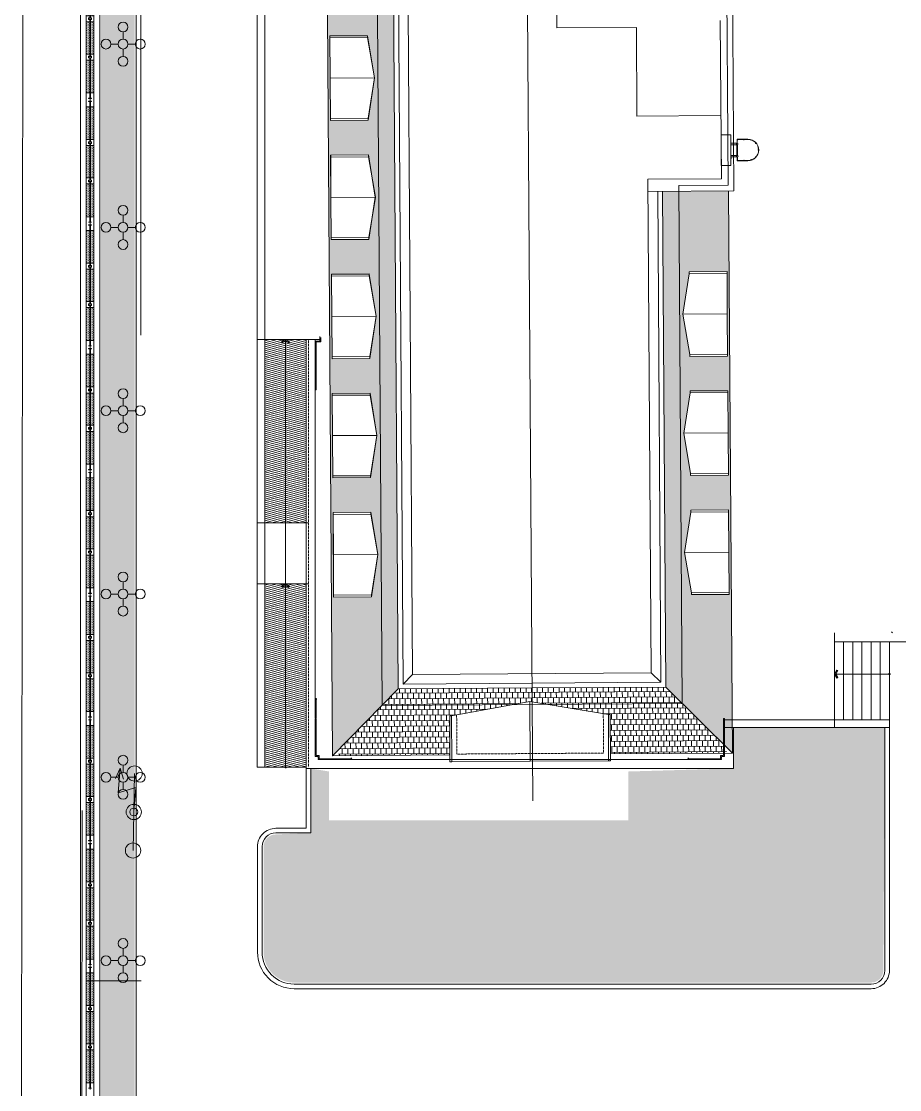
# Model space of a CAD drawing. Header units: millimetres. Extents: x 930469 to 1523124, y -120375 to 411163.
# Drawn here: x 1300053 to 1328805, y 156199 to 191168 of the extents above; entities that cross this region are included whole.
import ezdxf

# ---------------------------------------------------------------- set-up
doc = ezdxf.new("R2010")
doc.units = ezdxf.units.MM
doc.set_wipeout_variables(frame=1)
for name, pattern in [('XREF HIEN TRANG$0$DASHED', [1.13, 0.75, -0.38]), ('Xref Mat bang mai$0$HIDDEN', [0.375, 0.25, -0.125]), ('Xref Mat bang tang 1$0$DASHED2', [0.375, 0.25, -0.125])]:
    doc.linetypes.add(name, pattern=pattern)
doc.layers.get('0').update_dxf_attribs({"color": 8, "lineweight": 0})
doc.layers.get('Defpoints').update_dxf_attribs({"color": 8, "lineweight": 0})
for name, color, linetype, lineweight in [('DANCU', 8, 'Continuous', 0), ('GIAOTHONG', 8, 'Continuous', 0), ('XREF HIEN TRANG$0$CONGNGAM', 8, 'XREF HIEN TRANG$0$DASHED', 0), ('XREF HIEN TRANG$0$DIEN_CAO_THE', 8, 'Continuous', 0), ('XREF HIEN TRANG$0$duongdien', 8, 'Continuous', 0), ('Xref Landscape 2020 05 04$0$$0$KT-Tuong', 8, 'Continuous', 0), ('Xref Landscape 2020 05 04$0$A1-DIM', 8, 'Continuous', 0), ('Xref Landscape 2020 05 04$0$A1-LÁT SÀN', 8, 'Continuous', 0), ('Xref Landscape 2020 05 04$0$CDC-E-Lighting', 8, 'Continuous', 0), ('Xref Landscape 2020 05 04$0$KT-Tuong', 8, 'Continuous', 0), ('Xref Landscape 2020 05 04$0$MANH', 8, 'Continuous', 0), ('Xref Landscape 2020 05 04$0$tree', 8, 'Continuous', 0), ('Xref Landscape 2020 05 04$0$TUONG', 8, 'Continuous', 0), ('Xref Landscape 2020 05 04$0$Xref Landscape$0$THAY', 8, 'Continuous', 0), ('Xref Mat bang mai$0$HATCH', 8, 'Continuous', 0), ('Xref Mat bang mai$0$KT-NetKhuat', 8, 'Xref Mat bang mai$0$HIDDEN', 0), ('Xref Mat bang mai$0$MANH', 8, 'Continuous', 0), ('Xref Mat bang mai$0$NETTHAY', 8, 'Continuous', 0), ('Xref Mat bang tang 1$0$A-THAY', 8, 'Continuous', 0), ('Xref Mat bang tang 1$0$Hatch', 8, 'Continuous', 0), ('Xref Mat bang tang 1$0$KHUAT', 8, 'Xref Mat bang tang 1$0$DASHED2', 0), ('Xref Mat bang tang 1$0$Ky hieu', 8, 'Continuous', 0), ('Xref Mat bang tang 1$0$MANH', 8, 'Continuous', 0), ('Xref Mat bang tang 1$0$THAY', 8, 'Continuous', 0), ('Xref mat dung 1$0$hoan thien', 8, 'Continuous', 0), ('Xref mat dung 1$0$MANH', 8, 'Continuous', 0)]:
    doc.layers.add(name, color=color, linetype=linetype, lineweight=lineweight)
pattern_1 = [(180, (1310021.84, 208353.02), (-124.99999, -125.00002), [62.5, -187.49998]), (270, (1309990.59, 208384.27), (124.99999, -125.00002), [62.5, -187.50003])]
pattern_2 = [(315, (-1435165.9159, -233437.6955), (-0.44194173824, -0.44194173824), [])]

# ---------------------------------------------------------------- blocks, each defined once
blk = doc.blocks.new('XREF HIEN TRANG$0$trambt')
at = {"layer": 'XREF HIEN TRANG$0$duongdien'}
for p, q in [((0, 1.5), (-0.3, 0.75)), ((0, 1.5), (-0.255, 1.221)), ((0, 1.5), (-0.008, 1.123)), ((-0.3, 0.75), (0.3, 0.75)), ((0.3, 0.75), (0, 0))]:
    blk.add_line(p, q, dxfattribs=at)
for radius in [0.25, 0.13]:
    blk.add_circle((0, 0), radius, dxfattribs=at)
blk = doc.blocks.new('Xref Landscape 2020 05 04$0$li85')
for p, q in [((0, 100), (0, 250)), ((-100, 0), (-250, 0)), ((100, 0), (250, 0)), ((0, -100), (0, -250))]:
    blk.add_line(p, q)
for centre in [(0, 350), (-350, 0), (0, 0), (350, 0), (0, -350)]:
    blk.add_circle(centre, 100)
blk = doc.blocks.new('Xref Landscape 2020 05 04$0$LS CQ 01')
at = {"layer": 'Xref Landscape 2020 05 04$0$A1-LÁT SÀN'}
for points in [[(-21800, -13500, 0.414214), (-21200, -12900), (-21200, -2140), (-20645, -2140), (-20645, 17460), (-13478, 17460, 0.253978), (-785, 9715)], [(-9538, 11470, 0.140348), (-785, 8514), (-785, 4111)], [(-785, 4111, 0.827106), (-785, -4111), (-785, -13500)]]:
    blk.add_lwpolyline(points, format="xyb", dxfattribs=at)
for points in [[(-19360, 14860), (-19360, 17460)], [(-785, 4111), (-785, 9715)], [(-1431, 3933), (-855, 2349)], [(-727, 4121), (-518, 2940)], [(0, 4185), (0, 2500)], [(-2093, 3624), (-1493, 2585)], [(-2690, 3206), (-1607, 1915)], [(-3206, 2690), (-2287, 1919)], [(-3624, 2092), (-2165, 1250)], [(-3933, 1431), (-2805, 1021)], [(-4121, 727), (-2462, 434)], [(-4185, 0), (-2985, 0)], [(-4121, -727), (-2462, -434)], [(-3933, -1431), (-2805, -1021)], [(-3624, -2093), (-2165, -1250)], [(-3206, -2690), (-2287, -1919)], [(-2690, -3206), (-1607, -1915)], [(-1431, -3933), (-855, -2349)], [(-2093, -3624), (-1493, -2585)], [(0, -4185), (0, -2500)], [(-727, -4121), (-518, -2940)], [(-18760, -13500), (-16160, -13500)], [(-14960, -13500), (-1600, -13500)], [(-785, -13500), (0, -13500)], [(0, -13500), (-785, -13500)]]:
    blk.add_lwpolyline(points, dxfattribs=at)
blk.add_lwpolyline([(-16310, -13350), (-18760, -13350, -0.414214), (-19210, -12900), (-19210, -8164), (-16310, -8164)], format="xyb", close=True, dxfattribs=at)
for centre, radius in [((-8788, 7000), 2870), ((-8788, -7300), 2870), ((-8788, -7300), 2470)]:
    blk.add_circle(centre, radius, dxfattribs=at)
for radius in [4185, 2985]:
    blk.add_arc((0, 0), radius, 90, 270, dxfattribs=at)
at = {"layer": 'Xref Landscape 2020 05 04$0$Xref Landscape$0$THAY'}
for points in [[(-16160, -4150), (-16160, 1265), (-13023, 1265, 0.297982), (-12569, 1561, -0.119326), (-11379, 3093, 0.465967), (-11360, 3858, -0.637383), (-9538, 10990), (-9538, 11470, -0.074283), (-13157, 14860), (-19360, 14860), (-19360, 10000), (-19210, 10000), (-19210, 14710), (-13229, 14710, 0.072034), (-9688, 11391), (-9688, 11112, 0.626749), (-11457, 3744, -0.463719), (-11473, 3210, 0.119363), (-12706, 1622, -0.298527), (-13023, 1415), (-16310, 1415), (-16310, -4150)], [(-1600, 6250), (-1600, 4737, 0.71774), (-1600, -4737), (-1600, -6514), (-4805, -6514, 0.411984), (-9543, -3311, -0.78923), (-9543, 3011, 0.414596), (-4798, 6250), (-1600, 6250)], [(-1600, -13500), (-1600, -8014), (-4792, -8014, -1.432852), (-11371, -4168, 0.453067), (-11348, -3416, -0.231607), (-12938, -132, 0.423132), (-13431, 365), (-14960, 365), (-14960, -13500)], [(-1600, -13350), (-14810, -13350), (-14810, 215), (-13431, 215, -0.424671), (-13088, -130, 0.231247), (-11446, -3530, -0.448083), (-11466, -4052, 1.410264), (-4668, -8164), (-1750, -8164), (-1750, -13500)], [(-16160, -13500), (-16160, -13500), (-16160, -8014), (-19360, -8014), (-19360, -12900, 0.414214), (-18760, -13500)]]:
    blk.add_lwpolyline(points, format="xyb", dxfattribs=at)
blk.add_lwpolyline([(-1750, 6100), (-1750, 4844, 0.701964), (-1750, -4844), (-1750, -6364), (-4683, -6364, 0.401157), (-9539, -3158, -0.781035), (-9539, 2858, 0.403673), (-4676, 6100)], format="xyb", close=True, dxfattribs=at)
blk.add_lwpolyline([(-11305, 3815), (-11305, 3815)], close=True, dxfattribs=at)
for points in [[(-1600, -13500), (-14960, -13500)], [(-785, -13500), (-1600, -13500)]]:
    blk.add_lwpolyline(points, dxfattribs=at)
blk = doc.blocks.new('Xref Landscape 2020 05 04$0$12PPLT07')
blk.add_wipeout([(0, 0.5), (0, 0.5), (0.1, 0.5), (0.1, 0.5), (0.1, 0.5), (0.2, 0.5), (0.2, 0.5), (0.3, 0.4), (0.3, 0.4), (0.3, 0.3), (0.4, 0.3), (0.5, 0.3), (0.5, 0.2), (0.5, 0.1), (0.5, 0), (0.5, 0), (0.5, 0), (0.5, -0.1), (0.5, -0.2), (0.4, -0.2), (0.4, -0.2), (0.4, -0.3), (0.4, -0.3), (0.4, -0.3), (0.4, -0.3), (0.4, -0.4), (0.3, -0.4), (0.3, -0.4), (0.2, -0.5), (0.2, -0.5), (0.1, -0.5), (0.1, -0.5), (0, -0.5), (-0.1, -0.5), (-0.1, -0.5), (-0.1, -0.5), (-0.2, -0.5), (-0.2, -0.5), (-0.2, -0.4), (-0.3, -0.4), (-0.4, -0.4), (-0.4, -0.3), (-0.4, -0.3), (-0.4, -0.3), (-0.5, -0.2), (-0.5, -0.1), (-0.5, -0.1), (-0.5, 0), (-0.5, 0.1), (-0.5, 0.2), (-0.5, 0.3), (-0.4, 0.3), (-0.3, 0.3), (-0.3, 0.3), (-0.3, 0.4), (-0.3, 0.4), (-0.2, 0.5), (-0.1, 0.5), (-0.1, 0.5)])
blk.add_lwpolyline([(0, 0.5), (0, 0.5), (0.1, 0.5), (0.1, 0.5), (0.1, 0.5), (0.2, 0.5), (0.2, 0.5), (0.3, 0.4), (0.3, 0.4), (0.3, 0.3), (0.4, 0.3), (0.5, 0.3), (0.5, 0.2), (0.5, 0.1), (0.5, 0), (0.5, 0), (0.5, 0), (0.5, -0.1), (0.5, -0.2), (0.4, -0.2), (0.4, -0.2), (0.4, -0.3), (0.4, -0.3), (0.4, -0.3), (0.4, -0.3), (0.4, -0.4), (0.3, -0.4), (0.3, -0.4), (0.2, -0.5), (0.2, -0.5), (0.1, -0.5), (0.1, -0.5), (0, -0.5), (-0.1, -0.5), (-0.1, -0.5), (-0.1, -0.5), (-0.2, -0.5), (-0.2, -0.5), (-0.2, -0.4), (-0.3, -0.4), (-0.4, -0.4), (-0.4, -0.3), (-0.4, -0.3), (-0.4, -0.3), (-0.5, -0.2), (-0.5, -0.1), (-0.5, -0.1), (-0.5, 0), (-0.5, 0.1), (-0.5, 0.2), (-0.5, 0.3), (-0.4, 0.3), (-0.3, 0.3), (-0.3, 0.3), (-0.3, 0.4), (-0.3, 0.4), (-0.2, 0.5), (-0.1, 0.5), (-0.1, 0.5)], close=True)
for points in [[(0, 0), (-0.1, 0.1), (-0.2, 0.2), (-0.3, 0.2), (-0.4, 0.2)], [(0, 0), (0, 0), (0, 0.2), (0.1, 0.2), (0.3, 0.3), (0.3, 0.3)], [(0, 0), (0.1, 0), (0.2, 0), (0.2, 0), (0.3, -0.1), (0.4, -0.1), (0.4, -0.1), (0.5, -0.1)], [(0, 0), (-0.1, -0.1), (-0.2, -0.3), (-0.2, -0.3), (-0.2, -0.4)], [(0, 0), (0.1, -0.2), (0.2, -0.3), (0.2, -0.4), (0.2, -0.5)]]:
    blk.add_lwpolyline(points)
blk = doc.blocks.new('Xref Mat bang mai$0$ggrgr')
at = {"layer": 'Xref Mat bang mai$0$HATCH'}
h = blk.add_hatch(dxfattribs=at)
h.set_pattern_fill('CTYSQRN', color=256, scale=15, angle=90, pattern_type=2)
h.set_pattern_definition([(90, (-6424.94, 38118.27), (-180, 1e-14), []), (180, (-6424.94, 38118.27), (-180, -90), [180, -180])])
h.paths.add_polyline_path([(-6552, 37696), (-4378, 35522), (-4378, -586), (-6552, -2759)])
h.paths.add_polyline_path([(-6475, 32501), (-5239, 32501), (-5022, 31118), (-5239, 29736), (-6475, 29736)], flags=16)
h.paths.add_polyline_path([(-6475, 28601), (-5239, 28601), (-5022, 27218), (-5239, 25836), (-6475, 25836)], flags=16)
h.paths.add_polyline_path([(-6475, 24701), (-5239, 24701), (-5022, 23318), (-5239, 21936), (-6475, 21936)], flags=16)
h.paths.add_polyline_path([(-6475, 20801), (-5239, 20801), (-5022, 19418), (-5239, 18036), (-6475, 18036)], flags=16)
h.paths.add_polyline_path([(-6475, 16901), (-5239, 16901), (-5022, 15518), (-5239, 14136), (-6475, 14136)], flags=16)
h.paths.add_polyline_path([(-6475, 13001), (-5239, 13001), (-5022, 11618), (-5239, 10236), (-6475, 10236)], flags=16)
h.paths.add_polyline_path([(-6475, 9101), (-5239, 9101), (-5022, 7718), (-5239, 6336), (-6475, 6336)], flags=16)
h.paths.add_polyline_path([(-6475, 5201), (-5239, 5201), (-5022, 3818), (-5239, 2436), (-6475, 2436)], flags=16)
h = blk.add_hatch(dxfattribs=at)
h.set_pattern_fill('CTYSQRN', color=256, scale=15, angle=90, pattern_type=2)
h.set_pattern_definition([(90, (5958.5, 37501.6), (-180, 1e-14), []), (180, (5958.5, 37501.6), (-180, -90), [180, -180])])
h.paths.add_polyline_path([(6475, 32501), (5239, 32501), (5022, 31118), (5239, 29736), (6475, 29736)], flags=16)
h.paths.add_polyline_path([(6475, 28601), (5239, 28601), (5022, 27218), (5239, 25836), (6475, 25836)], flags=16)
h.paths.add_polyline_path([(6475, 13001), (5239, 13001), (5022, 11618), (5239, 10236), (6475, 10236)], flags=16)
h.paths.add_polyline_path([(6475, 9101), (5239, 9101), (5022, 7718), (5239, 6336), (6475, 6336)], flags=16)
h.paths.add_polyline_path([(6475, 5201), (5239, 5201), (5022, 3818), (5239, 2436), (6475, 2436)], flags=16)
h.paths.add_polyline_path([(4379, 23868), (6553, 23868), (6553, 37696), (4379, 35522)])
h.paths.add_polyline_path([(6553, 15638), (4379, 15638), (4379, -586), (6553, -2759)])
h = blk.add_hatch(dxfattribs=at)
h.set_pattern_fill('CTYSQRN', color=256, scale=15, pattern_type=2)
h.set_pattern_definition([(0, (278635.31, 38118.27), (0, 180), []), (90, (278635.31, 38118.27), (-90, 180), [180, -180])])
h.paths.add_polyline_path([(4378, -586), (-4378, -586), (-4378, -586), (-6353, -2560), (-6353, -2759), (-2703, -2759), (-2703, -1474), (-2640, -1474), (-75, -1024), (2491, -1474), (2554, -1474), (2554, -2759), (6353, -2759), (6353, -2560)])
at = {"layer": 'Defpoints'}
for points in [[(-6552, 37696), (-4378, 35522), (-4378, -586), (-6552, -2759)], [(-6475, 20801), (-5239, 20801), (-5022, 19418), (-5239, 18036), (-6475, 18036)], [(-6475, 16901), (-5239, 16901), (-5022, 15518), (-5239, 14136), (-6475, 14136)], [(-6475, 13001), (-5239, 13001), (-5022, 11618), (-5239, 10236), (-6475, 10236)], [(-6475, 9101), (-5239, 9101), (-5022, 7718), (-5239, 6336), (-6475, 6336)], [(-6475, 5201), (-5239, 5201), (-5022, 3818), (-5239, 2436), (-6475, 2436)]]:
    blk.add_lwpolyline(points, close=True, dxfattribs=at)
blk = doc.blocks.new('Xref Mat bang mai$0$Mai Tum')
at = {"layer": 'Xref Mat bang mai$0$NETTHAY'}
for p, q in [((1666, 1320), (430, 1320)), ((1883, 0), (430, 0)), ((1666, -1320), (430, -1320))]:
    blk.add_line(p, q, dxfattribs=at)
for points in [[(1883, 0), (1666, 1320), (1666, 1383), (430, 1383), (430, 0)], [(1883, 0), (1666, -1320), (1666, -1383), (430, -1383), (430, 0)]]:
    blk.add_lwpolyline(points, dxfattribs=at)
blk = doc.blocks.new('Xref Mat bang mai$0$hrhrthtr')
at = {"layer": 'Xref Mat bang mai$0$KT-NetKhuat'}
blk.add_lwpolyline([(228, 1237), (228, -50), (5029, -50), (5029, 1237)], dxfattribs=at)
at = {"layer": 'Xref Mat bang mai$0$NETTHAY'}
blk.add_line((2628, 1658), (2628, -300), dxfattribs=at)
for points in [[(2628, 1658), (63, 1208), (63, -300), (2628, -300)], [(2628, 1658), (5194, 1208), (5194, -300), (2628, -300)]]:
    blk.add_lwpolyline(points, dxfattribs=at)
for points in [[(63, 1208), (0, 1208), (0, -300), (63, -300)], [(5194, 1208), (5257, 1208), (5257, -300), (5194, -300)]]:
    blk.add_lwpolyline(points, close=True, dxfattribs=at)
blk = doc.blocks.new('Xref Mat bang mai$0$thang khi dd')
at = {"layer": 'Xref Mat bang mai$0$MANH'}
h = blk.add_hatch(dxfattribs=at)
h.set_pattern_fill('ANSI31', color=256, scale=5, style=0)
h.set_pattern_definition([(45, (-1435165.9159, 194989.6728), (-0.44194173824, 0.44194173824), [])])
edge = h.paths.add_edge_path()
edge.add_arc((14368, -18885), 8, 0, 360)
h = blk.add_hatch(dxfattribs=at)
h.set_pattern_fill('ANSI31', color=256, scale=5, style=0)
h.set_pattern_definition([(45, (-1434955.9159, 194989.6728), (-0.44194173824, 0.44194173824), [])])
edge = h.paths.add_edge_path()
edge.add_arc((14578, -18885), 8, 0, 360)
h = blk.add_hatch(dxfattribs=at)
h.set_pattern_fill('ANSI31', color=256, scale=5, style=0)
h.set_pattern_definition([(45, (-1434722.11944, 194973.25745), (-0.44194173824, 0.44194173824), [])])
edge = h.paths.add_edge_path()
edge.add_arc((14811, -18901), 8, 0, 360)
h = blk.add_hatch(dxfattribs=at)
h.set_pattern_fill('ANSI31', color=256, scale=5, style=0)
h.set_pattern_definition([(45, (-1434565.67904, 194867.6051), (-0.44194173824, 0.44194173824), [])])
edge = h.paths.add_edge_path()
edge.add_arc((14968, -19007), 8, 0, 360)
h = blk.add_hatch(dxfattribs=at)
h.set_pattern_fill('ANSI31', color=256, scale=5, style=0)
h.set_pattern_definition([(45, (-1434486.9159, 194650.1728), (-0.44194173824, 0.44194173824), [])])
edge = h.paths.add_edge_path()
edge.add_arc((15047, -19224), 8, 0, 360)
h = blk.add_hatch(dxfattribs=at)
h.set_pattern_fill('ANSI31', color=256, scale=5, style=0)
h.set_pattern_definition(pattern_2)
edge = h.paths.add_edge_path()
edge.add_arc((14368, -19564), 8, 0, 360)
h = blk.add_hatch(dxfattribs=at)
h.set_pattern_fill('ANSI31', color=256, scale=5, style=0)
h.set_pattern_definition(pattern_2)
edge = h.paths.add_edge_path()
edge.add_arc((14368, -19564), 8, 0, 360)
h = blk.add_hatch(dxfattribs=at)
h.set_pattern_fill('ANSI31', color=256, scale=5, style=0)
h.set_pattern_definition([(315, (-1434955.9159, -233437.6955), (-0.44194173824, -0.44194173824), [])])
edge = h.paths.add_edge_path()
edge.add_arc((14578, -19564), 8, 0, 360)
h = blk.add_hatch(dxfattribs=at)
h.set_pattern_fill('ANSI31', color=256, scale=5, style=0)
h.set_pattern_definition([(315, (-1434722.11944, -233421.28015), (-0.44194173824, -0.44194173824), [])])
edge = h.paths.add_edge_path()
edge.add_arc((14811, -19547), 8, 0, 360)
h = blk.add_hatch(dxfattribs=at)
h.set_pattern_fill('ANSI31', color=256, scale=5, style=0)
h.set_pattern_definition([(315, (-1434565.67904, -233315.6278), (-0.44194173824, -0.44194173824), [])])
edge = h.paths.add_edge_path()
edge.add_arc((14968, -19441), 8, 0, 360)
for p, q in [((14147, -19514), (14147, -18934)), ((14357, -18999), (14152, -18999)), ((14357, -19049), (14152, -19049)), ((14347, -19047), (14347, -19401)), ((14367, -19047), (14367, -19401)), ((14357, -19399), (14152, -19399)), ((14357, -19449), (14152, -19449))]:
    blk.add_line(p, q, dxfattribs=at)
for points in [[(14355, -19449), (14355, -19564, 0.414214), (14368, -19577), (14707, -19577, 1), (14707, -18872), (14368, -18872, 0.414214), (14355, -18885), (14355, -18999)], [(14360, -18999), (14360, -18885, -0.414214), (14368, -18877), (14707, -18877, -1), (14707, -19572), (14368, -19572, -0.414214), (14360, -19564), (14360, -19449)]]:
    blk.add_lwpolyline(points, format="xyb", dxfattribs=at)
for points in [[(14147, -19114), (14152, -19114), (14152, -18934), (14147, -18934)], [(14147, -19514), (14152, -19514), (14152, -19334), (14147, -19334)]]:
    blk.add_lwpolyline(points, close=True, dxfattribs=at)
for centre, radius in [((14368, -18885), 8), ((14578, -18885), 8), ((14357, -19024), 25), ((14811, -18901), 8), ((14968, -19007), 8), ((15047, -19224), 8), ((14357, -19424), 25), ((14368, -19564), 8), ((14368, -19564), 8), ((14578, -19564), 8), ((14811, -19547), 8), ((14968, -19441), 8)]:
    blk.add_circle(centre, radius, dxfattribs=at)
blk = doc.blocks.new('Xref Mat bang mai$0$qwqwewe')
at = {"layer": 'Xref Mat bang mai$0$MANH'}
blk.add_lwpolyline([(-315, 500), (0, 500), (0, -500), (-315, -500)], close=True, dxfattribs=at)
blk = doc.blocks.new('nha moi')
at = {"layer": 'Defpoints'}
blk.add_lwpolyline([(6.343, 1.099), (6.638, -42.753)], dxfattribs=at)
at = {"layer": 'Defpoints', "ltscale": 10}
blk.add_lwpolyline([(11.418, -22.612), (13.028, -22.601), (12.975, -14.751), (11.365, -14.762), (11.281, -2.382), (1.452, -2.448), (1.702, -39.628), (11.532, -39.562)], close=True, dxfattribs=at)
at = {"layer": 'Xref Mat bang mai$0$MANH'}
for p, q in [((13.184, -17.55), (13.219, -22.79)), ((13.219, -22.79), (10.411, -22.809))]:
    blk.add_line(p, q, dxfattribs=at)
for points in [[(3.925, -41.251), (0.076, -41.276), (-0.197, -0.822), (3.653, -0.796)], [(6.613, -39.058), (2.235, -39.088), (1.992, -2.981), (6.37, -2.952)], [(10.67, -14.577), (10.593, -3.08), (2.15, -3.137), (2.391, -38.93), (10.834, -38.873), (10.726, -22.807)], [(12.761, -14.968), (10.358, -14.984), (10.28, -3.397), (2.467, -3.45), (2.704, -38.613), (10.517, -38.56), (10.408, -22.404), (12.811, -22.388), (12.776, -17.213)], [(12.777, -20.318), (10.047, -20.336), (10.028, -17.436), (7.428, -17.454), (7.41, -14.774), (10.231, -14.755)], [(13.184, -17.55), (13.174, -16.085)], [(6.613, -39.058), (10.992, -39.029), (10.883, -22.806)], [(13.048, -22.791), (13.172, -41.188), (9.182, -41.215)], [(2.704, -38.613), (2.391, -38.93)], [(10.517, -38.56), (10.834, -38.873)], [(2.235, -39.088), (0.076, -41.276)], [(10.992, -39.029), (13.172, -41.188)]]:
    blk.add_lwpolyline(points, dxfattribs=at)
at = {"yscale": 0.001, "zscale": 0.001}
for name, p, xscale, rotation in [('Xref Mat bang mai$0$ggrgr', (6.609, -38.473), 0.001, 0.385556068999002), ('Xref Mat bang mai$0$Mai Tum', (-0.426, -19.102), 0.001, 0.385556068999002), ('Xref Mat bang mai$0$thang khi dd', (-1.156, -2.322), 0.001, 0.385556068999002), ('Xref Mat bang mai$0$Mai Tum', (-0.4, -23.001), 0.001, 0.385556068999002), ('Xref Mat bang mai$0$Mai Tum', (-0.374, -26.901), 0.001, 0.385556068999002), ('Xref Mat bang mai$0$Mai Tum', (13.436, -26.808), -0.001, 0.3855560689989713), ('Xref Mat bang mai$0$Mai Tum', (13.462, -30.708), -0.001, 0.3855560689989713), ('Xref Mat bang mai$0$Mai Tum', (-0.347, -30.801), 0.001, 0.385556068999002), ('Xref Mat bang mai$0$Mai Tum', (-0.321, -34.701), 0.001, 0.385556068999002), ('Xref Mat bang mai$0$Mai Tum', (13.488, -34.608), -0.001, 0.3855560689989713)]:
    blk.add_blockref(name, p, dxfattribs=dict(at, xscale=xscale, rotation=rotation))
at = {"layer": 'Xref Mat bang mai$0$NETTHAY', "xscale": 0.001, "yscale": 0.001, "zscale": 0.001, "rotation": 0.385556068999002}
blk.add_blockref('Xref Mat bang mai$0$hrhrthtr', (3.925, -41.173), dxfattribs=at)
at = {"layer": 'Xref Mat bang mai$0$MANH', "xscale": 0.001, "yscale": 0.001, "zscale": 0.001, "rotation": 0.385556068999002}
blk.add_blockref('Xref Mat bang mai$0$qwqwewe', (13.12, -21.45), dxfattribs=at)
blk = doc.blocks.new('A$Cfa68fe45')
at = {"layer": 'XREF HIEN TRANG$0$CONGNGAM'}
blk.add_blockref('nha moi', (-29.144, 4.022), dxfattribs=at)
blk = doc.blocks.new('Xref Landscape 2020 05 04$0$123333')
at = {"layer": 'Xref Landscape 2020 05 04$0$tree'}
h = blk.add_hatch(dxfattribs=at)
h.set_pattern_fill('CROSS', color=256, scale=150)
h.set_pattern_definition([(9e-15, (-1079850.712, 449499.754), (37.5, 37.5), [18.75, -56.25]), (90, (-1079841.337, 449490.38), (-37.5, 37.5), [18.75, -56.25])])
h.paths.add_polyline_path([(350, 134), (1425, 134), (1425, 250), (350, 250)])
h = blk.add_hatch(dxfattribs=at)
h.set_pattern_fill('CROSS', color=256, scale=150)
h.set_pattern_definition([(9e-15, (-1079850.712, 449367.128), (37.5, 37.5), [18.75, -56.25]), (90, (-1079841.337, 449357.753), (-37.5, 37.5), [18.75, -56.25])])
h.paths.add_polyline_path([(350, 1), (1425, 1), (1425, 117), (350, 117)])
h = blk.add_hatch(dxfattribs=at)
h.set_pattern_fill('CROSS', color=256, scale=150)
h.set_pattern_definition([(9e-15, (-1078592.38, 449499.754), (37.5, 37.5), [18.75, -56.25]), (90, (-1078583.004, 449490.38), (-37.5, 37.5), [18.75, -56.25])])
h.paths.add_polyline_path([(1625, 134), (2675, 134), (2675, 250), (1625, 250)])
h = blk.add_hatch(dxfattribs=at)
h.set_pattern_fill('CROSS', color=256, scale=150)
h.set_pattern_definition([(9e-15, (-1078592.38, 449367.128), (37.5, 37.5), [18.75, -56.25]), (90, (-1078583.004, 449357.753), (-37.5, 37.5), [18.75, -56.25])])
h.paths.add_polyline_path([(1625, 1), (2675, 1), (2675, 117), (1625, 117)])
h = blk.add_hatch(dxfattribs=at)
h.set_pattern_fill('CROSS', color=256, scale=150)
h.set_pattern_definition([(9e-15, (-1077459.045, 449499.754), (37.5, 37.5), [18.75, -56.25]), (90, (-1077449.67, 449490.38), (-37.5, 37.5), [18.75, -56.25])])
h.paths.add_polyline_path([(2875, 134), (3950, 134), (3950, 250), (2875, 250)])
h = blk.add_hatch(dxfattribs=at)
h.set_pattern_fill('CROSS', color=256, scale=150)
h.set_pattern_definition([(9e-15, (-1077459.045, 449367.128), (37.5, 37.5), [18.75, -56.25]), (90, (-1077449.67, 449357.753), (-37.5, 37.5), [18.75, -56.25])])
h.paths.add_polyline_path([(2875, 1), (3950, 1), (3950, 117), (2875, 117)])
at = {"layer": 'Xref Landscape 2020 05 04$0$$0$KT-Tuong', "ltscale": 3}
for points in [[(125, 129), (161, 129, 0.414214), (168, 136), (168, 175), (175, 175), (175, 75), (168, 75), (168, 114, 0.414214), (161, 121), (125, 121)], [(4175, 129), (4139, 129, -0.414214), (4132, 136), (4132, 175), (4125, 175), (4125, 75), (4132, 75), (4132, 114, -0.414214), (4139, 121), (4175, 121)]]:
    blk.add_lwpolyline(points, format="xyb", dxfattribs=at)
for points in [[(1495, 75), (1550, 75), (1550, 175), (1495, 175)], [(1502, 82), (1543, 82), (1543, 168), (1502, 168)], [(2750, 75), (2805, 75), (2805, 175), (2750, 175)], [(2757, 82), (2798, 82), (2798, 168), (2757, 168)]]:
    blk.add_lwpolyline(points, close=True, dxfattribs=at)
at = {"layer": 'Xref Landscape 2020 05 04$0$A1-DIM'}
for points in [[(175, 134), (1495, 134), (1495, 117), (175, 117)], [(1550, 134), (2750, 134), (2750, 117), (1550, 117)], [(2805, 133), (4125, 134), (4125, 117), (2805, 117)]]:
    blk.add_lwpolyline(points, close=True, dxfattribs=at)
at = {"layer": 'Xref Landscape 2020 05 04$0$MANH'}
for p, q in [((1423, 250), (1423, 0)), ((1623, 250), (1623, 0)), ((2678, 250), (2678, 0)), ((2878, 250), (2878, 0))]:
    blk.add_line(p, q, dxfattribs=at)
blk.add_lwpolyline([(350, 250), (3950, 250), (3950, 0), (350, 0)], close=True, dxfattribs=at)
blk = doc.blocks.new('Xref Landscape 2020 05 04$0$hangrao')
at = {"layer": 'Xref Landscape 2020 05 04$0$KT-Tuong', "ltscale": 3}
blk.add_lwpolyline([(-47372, -29104), (-47372, -29140, -0.414214), (-47379, -29147), (-47417, -29147), (-47417, -29154), (-47317, -29154), (-47317, -29147), (-47356, -29147, -0.414214), (-47363, -29140), (-47363, -29104)], format="xyb", dxfattribs=at)
at = {"layer": 'Xref Landscape 2020 05 04$0$Xref Landscape$0$THAY'}
for points in [[(-47047, -45379), (-47047, 11174), (-35255, 24405), (-3384, 24405), (-2620, 24405), (-2620, 25045), (-35542, 25045), (-47687, 11418), (-47687, -45379)], [(-47492, -45379), (-47492, 11344), (-35454, 24850), (-2805, 24850), (-2805, 24600), (-35342, 24600), (-47242, 11249), (-47242, -45379)], [(-47492, -8629), (-47242, -8629), (-47242, -9079), (-47492, -9079)], [(-47492, -12679), (-47242, -12679), (-47242, -13129), (-47492, -13129)], [(-47492, -16729), (-47242, -16729), (-47242, -17179), (-47492, -17179)], [(-47492, -20779), (-47242, -20779), (-47242, -21229), (-47492, -21229)], [(-47492, -24829), (-47242, -24829), (-47242, -25279), (-47492, -25279)], [(-47492, -28879), (-47242, -28879), (-47242, -29329), (-47492, -29329)], [(-47492, -32929), (-47242, -32929), (-47242, -33379), (-47492, -33379)], [(-47492, -36979), (-47242, -36979), (-47242, -37429), (-47492, -37429)], [(-47492, -41029), (-47242, -41029), (-47242, -41479), (-47492, -41479)]]:
    blk.add_lwpolyline(points, dxfattribs=at)
at = {"layer": 'Xref Landscape 2020 05 04$0$Xref Landscape$0$THAY', "rotation": 90}
for p in [(-47242, -8979), (-47242, -13029), (-47242, -17079), (-47242, -21129), (-47242, -25179), (-47242, -29229), (-47242, -33279), (-47242, -37329), (-47242, -41379)]:
    blk.add_blockref('Xref Landscape 2020 05 04$0$123333', p, dxfattribs=at)

msp = doc.modelspace()

# ---------------------------------------------------------------- hatches: boundary and pattern name
at = {"layer": 'Xref Landscape 2020 05 04$0$tree'}
h = msp.add_hatch(dxfattribs=at)
h.set_pattern_fill('CROSS', color=256, scale=500000, angle=197.05515)
h.set_pattern_definition(pattern_1)
h.paths.add_polyline_path([(1303763.6, 192620.4), (1303758.8, 153568.3), (1302664.5, 153568.3), (1302664.5, 192620.8)])
at = {"layer": 'Xref Mat bang tang 1$0$Hatch'}
h = msp.add_hatch(dxfattribs=at)
h.set_pattern_fill('ANSI31', color=256, scale=500000, angle=347.05515)
h.set_pattern_definition([(15, (1309921.835, 216353.02), (-16.17619, 60.37037), [])])
h.paths.add_polyline_path([(1308701.8, 180753), (1308021.8, 180753), (1308021.8, 174753), (1308701.8, 174753)])
h = msp.add_hatch(dxfattribs=at)
h.set_pattern_fill('ANSI31', color=256, scale=500000, angle=317.05515)
h.set_pattern_definition([(345, (1308761.835, 180753.014), (16.1762, 60.3704), [])])
h.paths.add_polyline_path([(1308701.8, 180753), (1309381.8, 180753), (1309381.8, 174753), (1308701.8, 174753)])
h = msp.add_hatch(dxfattribs=at)
h.set_pattern_fill('ANSI31', color=256, scale=500000, angle=347.05515)
h.set_pattern_definition([(15, (1309921.835, 208353.02), (-16.17619, 60.37037), [])])
h.paths.add_polyline_path([(1308701.8, 166753), (1308701.8, 172753), (1308021.8, 172753), (1308021.8, 166753)])
h = msp.add_hatch(dxfattribs=at)
h.set_pattern_fill('ANSI31', color=256, scale=500000, angle=317.05515)
h.set_pattern_definition([(345, (1308761.835, 172753.01), (16.1762, 60.3704), [])])
h.paths.add_polyline_path([(1308701.8, 172753), (1309381.8, 172753), (1309381.8, 166753), (1308701.8, 166753)])

# ---------------------------------------------------------------- linework, layer by layer
msp.add_line((1303971.8, 159758.4), (1302171.8, 159758.4))
at = {"layer": 'DANCU'}
msp.add_line((1302004.2, 107304.4), (1302042.5, 165333.9), dxfattribs=at)
at = {"layer": 'GIAOTHONG'}
msp.add_line((1300100.7, 192608), (1300053.5, 154189.8), dxfattribs=at)
at = {"layer": 'XREF HIEN TRANG$0$DIEN_CAO_THE'}
msp.add_line((1303709.1, 164027.5), (1303759.9, 166547.6), dxfattribs=at)
for centre in [(1303759.9, 166547.6), (1303709.1, 164027.5)]:
    msp.add_circle(centre, 250, dxfattribs=at)
at = {"layer": 'Xref Landscape 2020 05 04$0$MANH'}
for points in [[(1303813.5, 180899.7), (1303822.3, 209971.3)], [(1303963.5, 180899.6), (1303972.3, 210139.7)], [(1303811.6, 154838.3), (1303813.6, 181299.6)]]:
    msp.add_lwpolyline(points, dxfattribs=at)
at = {"layer": 'Xref Mat bang tang 1$0$A-THAY'}
for p, q in [((1326671.8, 171153), (1326671.8, 168303)), ((1326971.8, 170863), (1326971.8, 168303)), ((1327271.8, 170863), (1327271.8, 168303)), ((1327571.8, 170863), (1327571.8, 168303)), ((1327871.8, 170863), (1327871.8, 168303)), ((1328171.8, 170863), (1328171.8, 168303)), ((1328471.8, 170863), (1328471.8, 168152.8))]:
    msp.add_line(p, q, dxfattribs=at)
msp.add_lwpolyline([(1307771.8, 180753), (1308021.8, 180753), (1308021.8, 194653), (1307771.8, 194653)], close=True, dxfattribs=at)
msp.add_lwpolyline([(1309821.8, 194653), (1308021.8, 194653), (1308021.8, 180753), (1309821.8, 180753)], dxfattribs=at)
at = {"layer": 'Xref Mat bang tang 1$0$Hatch'}
msp.add_line((1308701.8, 166753), (1308701.8, 172753), dxfattribs=at)
at = {"layer": 'Xref Mat bang tang 1$0$KHUAT'}
for p, q in [((1309451.8, 166753), (1309451.8, 180753)), ((1309381.8, 174753), (1309451.8, 174753)), ((1309381.8, 172753), (1309451.8, 172753))]:
    msp.add_line(p, q, dxfattribs=at)
at = {"layer": 'Xref Mat bang tang 1$0$Ky hieu'}
for points in [[(1308701.8, 180703.7), (1308812.7, 180639.7), (1308834, 180676.7), (1308701.8, 180753), (1308569.7, 180676.7), (1308591, 180639.7)], [(1308701.8, 172703.7), (1308812.7, 172639.7), (1308834, 172676.7), (1308701.8, 172753), (1308569.7, 172676.7), (1308591, 172639.7)], [(1326721.1, 169803), (1326785.1, 169913.9), (1326748.2, 169935.2), (1326671.8, 169803), (1326748.2, 169670.8), (1326785.1, 169692.2)]]:
    msp.add_lwpolyline(points, close=True, dxfattribs=at)
at = {"layer": 'Xref Mat bang tang 1$0$Ky hieu', "ltscale": 3}
for points in [[(1308701.8, 180753), (1308701.8, 166753)], [(1326671.8, 169803), (1328471.8, 169803)]]:
    msp.add_lwpolyline(points, dxfattribs=at)
at = {"layer": 'Xref Mat bang tang 1$0$Ky hieu', "const_width": 37.5}
for points in [[(1328453.1, 169803, -1), (1328490.6, 169803, -1)], [(1308701.8, 166771.8, -1), (1308701.8, 166734.3, -1)]]:
    msp.add_lwpolyline(points, format="xyb", close=True, dxfattribs=at)
at = {"layer": 'Xref Mat bang tang 1$0$MANH'}
for p, q in [((1307771.8, 174753), (1308021.8, 174753)), ((1307771.8, 172753), (1308021.8, 172753)), ((1308021.8, 166753), (1309381.8, 166753))]:
    msp.add_line(p, q, dxfattribs=at)
msp.add_lwpolyline([(1339165.7, 190463), (1329026.8, 190463), (1329026.8, 170863), (1326671.8, 170863)], dxfattribs=at)
for points in [[(1326671.8, 168303), (1323071.8, 168303), (1323071.8, 168053), (1326671.8, 168053)], [(1326671.8, 168303), (1328471.8, 168303), (1328471.8, 168053), (1326671.8, 168053)]]:
    msp.add_lwpolyline(points, close=True, dxfattribs=at)
at = {"layer": 'Xref Mat bang tang 1$0$THAY'}
for p, q in [((1309671.8, 169003), (1309671.8, 180753)), ((1308021.8, 174753), (1309381.8, 174753)), ((1308021.8, 172753), (1309381.8, 172753))]:
    msp.add_line(p, q, dxfattribs=at)
msp.add_lwpolyline([(1307771.8, 180753), (1308021.8, 180753), (1308021.8, 166753), (1307771.8, 166753)], close=True, dxfattribs=at)
at = {"layer": 'Xref mat dung 1$0$hoan thien'}
for p, q in [((1309821.8, 180703), (1309821.8, 180853)), ((1309851.8, 180673), (1309851.8, 180823)), ((1309671.8, 179103), (1309671.8, 180703)), ((1309671.8, 180703), (1309701.8, 180703)), ((1309701.8, 179103), (1309701.8, 180703)), ((1309716.8, 180673), (1309716.8, 180703)), ((1309716.8, 180703), (1309821.8, 180703)), ((1309716.8, 180673), (1309851.8, 180673)), ((1309701.8, 179103), (1309671.8, 179103)), ((1309716.8, 168973), (1309716.8, 169003)), ((1309701.8, 168353), (1309671.8, 168353)), ((1309671.8, 168353), (1309671.8, 167102.8)), ((1309701.8, 168353), (1309701.8, 167132.8)), ((1323041.8, 168353), (1323071.8, 168353)), ((1323041.8, 168353), (1323041.8, 167132.8)), ((1323071.8, 168353), (1323071.8, 167102.8)), ((1309671.8, 167102.8), (1309771.8, 167102.8)), ((1309701.8, 167132.8), (1309801.8, 167132.8)), ((1309771.8, 167047.8), (1309771.8, 167102.8)), ((1309801.8, 167047.8), (1309771.8, 167047.8)), ((1309771.8, 167032.8), (1310871.7, 167032.8)), ((1309771.8, 167002.8), (1310871.7, 167002.8)), ((1309801.8, 167047.8), (1309801.8, 167132.8)), ((1310841.7, 167047.8), (1310871.7, 167047.8)), ((1321902, 167047.8), (1321872, 167047.8)), ((1322971.8, 167032.8), (1321872, 167032.8)), ((1322971.8, 167002.8), (1321872, 167002.8)), ((1323041.8, 167132.8), (1322941.8, 167132.8)), ((1322941.8, 167047.8), (1322941.8, 167132.8)), ((1322941.8, 167047.8), (1322971.8, 167047.8)), ((1323071.8, 167102.8), (1322971.8, 167102.8)), ((1322971.8, 167047.8), (1322971.8, 167102.8))]:
    msp.add_line(p, q, dxfattribs=at)
msp.add_lwpolyline([(1328541.8, 171183), (1328571.8, 171153)], dxfattribs=at)
for points in [[(1309701.8, 169003), (1309671.8, 169003), (1309671.8, 168368), (1309701.8, 168368)], [(1309771.8, 167002.8), (1310871.7, 167002.8), (1310871.7, 167032.8), (1309771.8, 167032.8)], [(1322971.8, 167002.8), (1321872, 167002.8), (1321872, 167032.8), (1322971.8, 167032.8)]]:
    msp.add_lwpolyline(points, close=True, dxfattribs=at)
at = {"layer": 'Xref mat dung 1$0$MANH'}
for p in [(1310871.8, 167003), (1321871.8, 167003)]:
    msp.add_line(p, (1316371.8, 167003), dxfattribs=at)
msp.add_lwpolyline([(1309671.8, 179103), (1309671.8, 169003)], dxfattribs=at)

# ---------------------------------------------------------------- block references
at = {"layer": 'XREF HIEN TRANG$0$DIEN_CAO_THE', "xscale": 999.9999999999998, "yscale": 999.9999999999998, "zscale": 999.9999999999998, "rotation": 17.13495976515307}
msp.add_blockref('XREF HIEN TRANG$0$trambt', (1303734.5, 165287.6), dxfattribs=at)
at = {"layer": 'Xref Landscape 2020 05 04$0$CDC-E-Lighting', "extrusion": (0, 0, -1), "xscale": 1.600000215697532, "yscale": 1.600000215697532, "zscale": -1.599999999998307, "rotation": 90.00000007358128}
for p in [(-1303384.2, 190423.1), (-1303384.2, 184423.1), (-1303384.2, 178423.1), (-1303384.2, 172423.1), (-1303384.2, 166423.1), (-1303384.2, 160423.1)]:
    msp.add_blockref('Xref Landscape 2020 05 04$0$li85', p, dxfattribs=at)
at = {"layer": 'Xref Landscape 2020 05 04$0$MANH'}
msp.add_blockref('Xref Landscape 2020 05 04$0$LS CQ 01', (1349671.8, 173003), dxfattribs=at)

# ---------------------------------------------------------------- wipeouts: each hides what was drawn before it
msp.add_wipeout([(1319921.8, 166612.8), (1310121.8, 166612.8), (1310121.8, 165012.8), (1319921.8, 165012.8)]).dxf.layer = 'Xref Landscape 2020 05 04$0$TUONG'

# ---------------------------------------------------------------- next in the draw order: linework, layer by layer
at = {"layer": 'Xref Landscape 2020 05 04$0$Xref Landscape$0$THAY'}
for points in [[(1308383.8, 164753), (1309381.8, 164753), (1309381.8, 166712.8), (1323361.8, 166712.8), (1323361.8, 168053), (1328471.8, 168053), (1328471.8, 160103, -0.4142136), (1327871.8, 159503), (1308983.8, 159503, -0.4142136), (1307783.8, 160703), (1307783.8, 164153, -0.4142136)], [(1308383.8, 164603), (1309531.8, 164603), (1309531.8, 166712.8), (1323361.8, 166712.8), (1323361.8, 168053), (1328321.8, 168053), (1328321.8, 160103, -0.4142136), (1327871.8, 159653), (1308983.8, 159653, -0.4142136), (1307933.8, 160703), (1307933.8, 164153, -0.4142136)]]:
    msp.add_lwpolyline(points, format="xyb", close=True, dxfattribs=at)
at = {"layer": 'Xref Mat bang tang 1$0$THAY'}
msp.add_lwpolyline([(1323361.8, 168053), (1323361.8, 166712.8), (1309381.8, 166712.8), (1309381.8, 180753)], dxfattribs=at)

# ---------------------------------------------------------------- next in the draw order: block references
at = {"xscale": 3.999999563518906, "yscale": 3.999999563518906, "zscale": 3.999999563518906}
msp.add_blockref('Xref Landscape 2020 05 04$0$12PPLT07', (1308985.9, 159505), dxfattribs=at)

# ---------------------------------------------------------------- next in the draw order: hatches: boundary and pattern name
at = {"layer": 'Xref Landscape 2020 05 04$0$tree'}
h = msp.add_hatch(dxfattribs=at)
h.set_pattern_fill('CROSS', color=256, scale=500000, angle=197.05515)
h.set_pattern_definition(pattern_1)
edge = h.paths.add_edge_path()
edge.add_ellipse((1371483.8, 160103), major_axis=(187.4, 353.4), ratio=0.9999998, start_angle=117.94484, end_angle=207.94485)
edge.add_line((1371483.8, 159703), (1392133.8, 159703))
edge.add_ellipse((1392133.8, 160703), major_axis=(-0.3, 1000), ratio=0.9999997, start_angle=179.98404, end_angle=269.98404)
edge.add_line((1393133.8, 160703), (1393133.8, 164153))
edge.add_ellipse((1392733.8, 164153), major_axis=(187.4, 353.4), ratio=0.9999998, start_angle=297.94484, end_angle=387.94485)
edge.add_line((1392733.8, 164553), (1389773.8, 164553))
edge.add_line((1389773.8, 164553), (1389773.8, 166712.8))
edge.add_line((1389773.8, 166712.8), (1375981.8, 166712.8))
edge.add_line((1375981.8, 166712.8), (1375981.8, 168053))
edge.add_line((1375981.8, 168053), (1371083.8, 168053))
edge.add_line((1371083.8, 168053), (1371083.8, 160103))
edge = h.paths.add_edge_path()
edge.add_line((1366031.8, 159703), (1368407.8, 159703))
edge.add_ellipse((1368407.8, 160103), major_axis=(187.4, 353.4), ratio=0.9999998, start_angle=207.94485, end_angle=297.94484)
edge.add_line((1368807.8, 160103), (1368819.8, 166887.4))
edge.add_line((1368819.8, 166887.4), (1366043.8, 166887.4))
edge.add_line((1366043.8, 166887.4), (1366031.8, 159703))
edge = h.paths.add_edge_path()
edge.add_line((1354339.7, 164838.6), (1351409.8, 164838.6))
edge.add_line((1351409.8, 164838.6), (1351409.8, 159653))
edge.add_line((1351409.8, 159653), (1357309.8, 159653))
edge.add_line((1357309.8, 159653), (1357309.8, 160253))
edge.add_line((1357309.8, 160253), (1358459.8, 160253))
edge.add_line((1358459.8, 160253), (1359609.8, 160253))
edge.add_line((1359609.8, 160253), (1359609.8, 159653))
edge.add_line((1359609.8, 159653), (1364466.8, 159653))
edge.add_line((1364466.8, 159653), (1364466.8, 173218))
edge.add_line((1364466.8, 173218), (1363103.3, 173218))
edge.add_ellipse((1363103.3, 172868), major_axis=(164, 309.2), ratio=0.9999998, start_angle=27.94485, end_angle=117.98806)
edge.add_ellipse((1358364.5, 172889.9), major_axis=(-0.2, 4388.8), ratio=0.9999997, start_angle=219.54091, end_angle=269.70833, ccw=False)
edge.add_ellipse((1361359.5, 169220.4), major_axis=(163.4, 308), ratio=0.9999998, start_angle=63.09699, end_angle=168.54162)
edge.add_ellipse((1358459.8, 165703.1), major_axis=(0.7, 4209.8), ratio=0.9999997, start_angle=101.85931, end_angle=320.49943, ccw=False)
edge = h.paths.add_edge_path()
edge.add_line((1351409.8, 168163.6), (1351409.8, 166638.6))
edge.add_line((1351409.8, 166638.6), (1354524, 166638.6))
edge.add_ellipse((1358459.8, 165738.6), major_axis=(0.2, 4037.4), ratio=0.9999997, start_angle=358.12776, end_angle=437.12313, ccw=False)
edge.add_ellipse((1358462.7, 172861.9), major_axis=(-1.7, 3090.7), ratio=0.9999997, start_angle=182.36752, end_angle=345.9625)
edge.add_ellipse((1358461.6, 180005.7), major_axis=(-0.9, 4212.1), ratio=0.9999997, start_angle=102.362, end_angle=190.23225, ccw=False)
edge.add_line((1354347.3, 179103), (1351409.8, 179103))
edge.add_line((1351409.8, 179103), (1351409.8, 177842.5))
edge.add_ellipse((1349648.5, 173003), major_axis=(-0.4, 5150), ratio=0.9999997, start_angle=272.22091, end_angle=339.99646, ccw=False)
edge.add_ellipse((1349648.5, 173003), major_axis=(1.2, 5150), ratio=0.9999997, start_angle=200.01267, end_angle=272.2395, ccw=False)
edge = h.paths.add_edge_path()
edge.add_ellipse((1361482.3, 176611), major_axis=(185.8, 350.3), ratio=0.9999998, start_angle=104.68181, end_angle=163.96488)
edge.add_line((1361206.9, 176325.6), (1362455.6, 174722.3))
edge.add_ellipse((1362655.4, 174633.2), major_axis=(102.5, 193.3), ratio=0.9999998, start_angle=93.91668, end_angle=218.42986)
edge.add_line((1362695.2, 174418), (1365981.8, 174418))
edge.add_line((1365981.8, 174418), (1365981.8, 168853))
edge.add_line((1365981.8, 168853), (1366831.8, 168853))
edge.add_line((1366831.8, 168853), (1366831.8, 168838.8))
edge.add_line((1366831.8, 168838.8), (1366816.8, 169025.7))
edge.add_line((1366816.8, 169025.7), (1366816.8, 174376.3))
edge.add_line((1366816.8, 174376.3), (1366816.8, 175253))
edge.add_line((1366816.8, 175253), (1368857.8, 175253))
edge.add_line((1368857.8, 175253), (1368498.4, 177850.2))
edge.add_line((1368498.4, 177850.2), (1366062.8, 177850.5))
edge.add_line((1366062.8, 177850.5), (1366062.8, 183669.7))
edge.add_line((1366062.8, 183669.7), (1368558.4, 183698.3))
edge.add_line((1368558.4, 183698.3), (1368857.8, 187713))
edge.add_line((1368857.8, 187713), (1362801.7, 187713))
edge.add_ellipse((1349659.8, 198003), major_axis=(-9.7, 16691.1), ratio=0.9999997, start_angle=215.49808, end_angle=231.90601, ccw=False)
edge.add_line((1359359.8, 184419.8), (1359359.8, 184115.5))
edge.add_ellipse((1358449.8, 179992.2), major_axis=(-0.8, 4222.6), ratio=0.9999997, start_angle=218.80172, end_angle=347.54358, ccw=False)
edge = h.paths.add_edge_path()
edge.add_ellipse((1340883.8, 165738.6), major_axis=(-0.2, 4037.4), ratio=0.9999997, start_angle=282.87787, end_angle=361.87324, ccw=False)
edge.add_line((1344819.6, 166638.6), (1347933.8, 166638.6))
edge.add_line((1347933.8, 166638.6), (1347933.8, 168163.6))
edge.add_ellipse((1349695.1, 173003), major_axis=(0.2, 5150), ratio=0.9999997, start_angle=87.77611, end_angle=160.00293, ccw=False)
edge.add_ellipse((1349695.1, 173003), major_axis=(0.4, 5150), ratio=0.9999997, start_angle=380.00355, end_angle=447.7791, ccw=False)
edge.add_line((1347933.8, 177842.5), (1347933.8, 179103))
edge.add_line((1347933.8, 179103), (1344832.6, 179103))
edge.add_ellipse((1340894.1, 179996.6), major_axis=(0.7, 4038.6), ratio=0.9999997, start_angle=179.86436, end_angle=257.22648, ccw=False)
edge.add_ellipse((1340883.8, 172864.5), major_axis=(-10.1, 3093.5), ratio=0.9999997, start_angle=-0.18775, end_angle=177.36392)
edge = h.paths.add_edge_path()
edge.add_line((1334876.8, 159653), (1339733.8, 159653))
edge.add_line((1339733.8, 159653), (1339733.8, 160253))
edge.add_line((1339733.8, 160253), (1340883.8, 160253))
edge.add_line((1340883.8, 160253), (1342033.8, 160253))
edge.add_line((1342033.8, 160253), (1342033.8, 159653))
edge.add_line((1342033.8, 159653), (1347933.8, 159653))
edge.add_line((1347933.8, 159653), (1347933.8, 164838.6))
edge.add_line((1347933.8, 164838.6), (1345004, 164838.6))
edge.add_ellipse((1340880.2, 165711.8), major_axis=(-0.1, 4215.2), ratio=0.9999997, start_angle=38.53833, end_angle=258.04365, ccw=False)
edge.add_ellipse((1337993.1, 169225.7), major_axis=(159, 299.7), ratio=0.9999998, start_angle=258.20788, end_angle=353.51148)
edge.add_ellipse((1340857.4, 172832.2), major_axis=(-0.1, 4267.2), ratio=0.9999997, start_angle=89.52094, end_angle=141.22285, ccw=False)
edge.add_ellipse((1336240.3, 172868), major_axis=(164, 309.2), ratio=0.9999998, start_angle=297.90162, end_angle=387.94485)
edge.add_line((1336240.3, 173218), (1334876.8, 173218))
edge.add_line((1334876.8, 173218), (1334876.8, 159653))
edge = h.paths.add_edge_path()
edge.add_ellipse((1330899.8, 160103), major_axis=(187.4, 353.4), ratio=0.9999998, start_angle=117.94484, end_angle=207.94485)
edge.add_line((1330899.8, 159703), (1333311.8, 159703))
edge.add_line((1333311.8, 159703), (1333311.8, 164823))
edge.add_line((1333311.8, 164823), (1330499.8, 164823))
edge.add_line((1330499.8, 164823), (1330499.8, 160103))
edge = h.paths.add_edge_path()
edge.add_line((1309531.8, 164603), (1308383.8, 164553))
edge.add_ellipse((1308383.8, 164153), major_axis=(187.4, 353.4), ratio=0.9999998, start_angle=27.94485, end_angle=117.94484)
edge.add_line((1307983.8, 164153), (1307983.8, 160703))
edge.add_ellipse((1308983.8, 160703), major_axis=(0.4, 1000), ratio=0.9999997, start_angle=90.02039, end_angle=180.02039)
edge.add_line((1308983.8, 159703), (1327871.8, 159703))
edge.add_ellipse((1327871.8, 160103), major_axis=(187.4, 353.4), ratio=0.9999998, start_angle=207.94485, end_angle=297.94484)
edge.add_line((1328271.8, 160103), (1328321.8, 168053))
edge.add_line((1328321.8, 168053), (1323361.8, 168053))
edge.add_line((1323361.8, 168053), (1323361.8, 166712.8))
edge.add_line((1323361.8, 166712.8), (1319921.8, 166612.8))
edge.add_line((1319921.8, 166612.8), (1319921.8, 165012.8))
edge.add_line((1319921.8, 165012.8), (1310121.8, 165012.8))
edge.add_line((1310121.8, 165012.8), (1310121.8, 166612.8))
edge.add_line((1310121.8, 166612.8), (1309531.8, 166712.8))
edge.add_line((1309531.8, 166712.8), (1309531.8, 164603))
edge = h.paths.add_edge_path()
edge.add_line((1330449.8, 187713), (1330449.8, 183213))
edge.add_line((1330449.8, 183213), (1330726.6, 183662.6))
edge.add_line((1330726.6, 183662.6), (1333280.8, 183669.7))
edge.add_line((1333280.8, 183669.7), (1333280.8, 177850.5))
edge.add_line((1333280.8, 177850.5), (1330845.2, 177850.2))
edge.add_line((1330845.2, 177850.2), (1330449.8, 175118))
edge.add_line((1330449.8, 175118), (1332526.8, 175118))
edge.add_line((1332526.8, 175118), (1332526.8, 174418))
edge.add_line((1332526.8, 174418), (1332511.8, 167203))
edge.add_line((1332511.8, 167203), (1333361.8, 167203))
edge.add_line((1333361.8, 167203), (1333361.8, 174418))
edge.add_line((1333361.8, 174418), (1336648.4, 174418))
edge.add_ellipse((1336580.6, 174872.9), major_axis=(215.5, 406.3), ratio=0.9999998, start_angle=216.42746, end_angle=265.26183)
edge.add_ellipse((1327854.4, 181360.7), major_axis=(-17.6, 11332.5), ratio=0.9999997, start_angle=233.44058, end_angle=245.84167)
edge.add_ellipse((1341028.7, 179866.8), major_axis=(0.6, 4216.2), ratio=0.9999997, start_angle=14.35697, end_angle=137.90172, ccw=False)
edge.add_line((1339983.8, 183951.5), (1339983.8, 184419.8))
edge.add_ellipse((1349683.8, 198003), major_axis=(1.2, 16691.1), ratio=0.9999997, start_angle=128.06487, end_angle=144.4728, ccw=False)
edge.add_line((1336542, 187713), (1330449.8, 187713))

# ---------------------------------------------------------------- next in the draw order: block references
at = {"layer": 'DANCU', "xscale": 1000, "yscale": 1000, "zscale": 1000}
msp.add_blockref('A$Cfa68fe45', (1339302.6, 204383.3), dxfattribs=at)

# ---------------------------------------------------------------- next in the draw order: block references
at = {"layer": 'Xref Landscape 2020 05 04$0$CDC-E-Lighting'}
msp.add_blockref('Xref Landscape 2020 05 04$0$hangrao', (1349671.8, 197453), dxfattribs=at)

doc.saveas('drawing.dxf')
